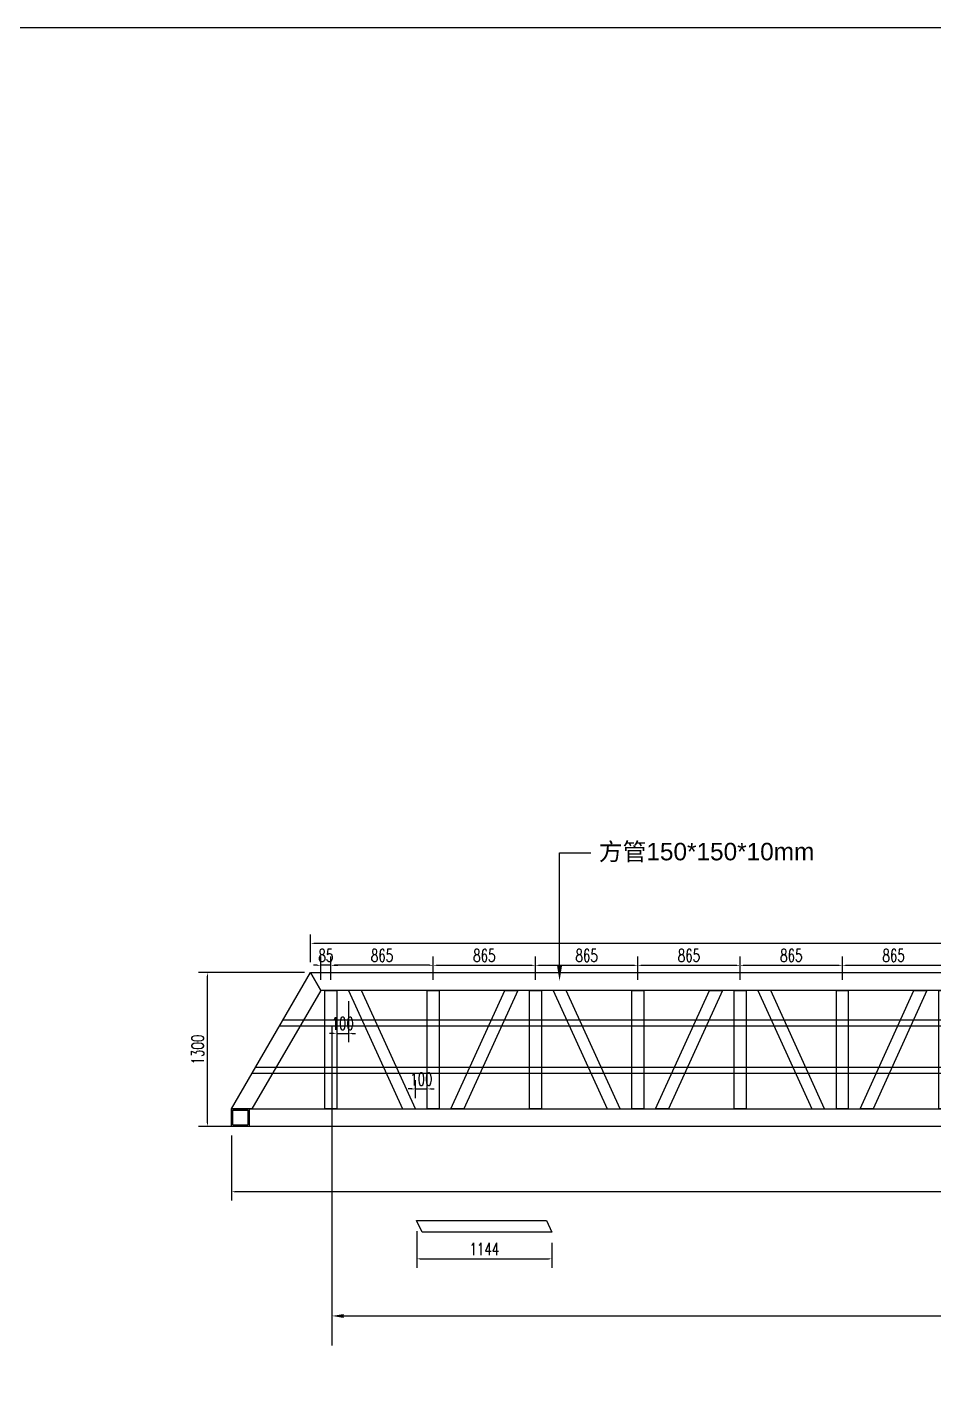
# Model space of a CAD drawing. Header units: millimetres. Extents: x -2430464 to 225692, y -180 to 1805330.
# Drawn here: x -682430 to -674769, y 488316 to 499899 of the extents above; entities that cross this region are included whole.
import ezdxf
from ezdxf import colors
from ezdxf.entities.mleader import LeaderData, LeaderLine
from ezdxf.math import Vec2, Vec3

# ---------------------------------------------------------------- set-up
doc = ezdxf.new("R2010")
doc.units = ezdxf.units.MM
doc.header["$LTSCALE"] = 1000
doc.layers.get('0').update_dxf_attribs({"linetype": 'CONTINUOUS'})
doc.layers.get('DEFPOINTS').update_dxf_attribs({"linetype": 'CONTINUOUS'})
for name, color, linetype in [('W-STEEL_FRAME钢架', 3, 'CONTINUOUS'), ('W-STEEL_KEEL钢龙骨', 5, 'CONTINUOUS'), ('方管150X150X12', 3, 'CONTINUOUS')]:
    doc.layers.add(name, color=color, linetype=linetype)
doc.layers.add('成片房屋', color=1, linetype='CONTINUOUS', lineweight=0)
doc.styles.add('M', font='arial.ttf')
doc.styles.add('STANDARD_T3', font='simplex.shx', dxfattribs={"width": 0.7, "bigfont": 'gbcbig.shx'})
doc.dimstyles.new('W&&100', dxfattribs={"dimtxt": 350, "dimasz": 100, "dimexe": 250, "dimexo": 300, "dimgap": 100, "dimtad": 1, "dimdec": 0, "dimzin": 0, "dimdsep": 46, "dimtxsty": 'STANDARD_T3', "dimcen": 0.09, "dimclrd": 1, "dimclre": 1, "dimclrt": 7, "dimazin": 2, "dimtfac": 1, "dimtdec": 0, "dimtix": 1, "dimtmove": 2, "dimatfit": 3, "dimfxl": 0, "dimtolj": 1, "dimtzin": 0, "dimarcsym": 0})
doc.dimstyles.new('W&&30', dxfattribs={"dimtxt": 105, "dimasz": 30, "dimexe": 75, "dimexo": 90, "dimgap": 30, "dimtad": 1, "dimdec": 0, "dimzin": 0, "dimdsep": 46, "dimtxsty": 'STANDARD_T3', "dimcen": 0.09, "dimclrd": 1, "dimclre": 1, "dimclrt": 7, "dimazin": 2, "dimtfac": 1, "dimtdec": 0, "dimtix": 1, "dimtmove": 2, "dimatfit": 3, "dimfxl": 0, "dimtolj": 1, "dimtzin": 0, "dimarcsym": 0})

# ---------------------------------------------------------------- blocks, each defined once
blk = doc.blocks.new('*D2890')
at = {"layer": 'DEFPOINTS', "color": 0, "transparency": 16777216}
for p in [(-680908, 491908), (-679998, 491908), (-679998, 490608)]:
    blk.add_point(p, dxfattribs=at)
at = {"layer": '成片房屋', "color": 1, "lineweight": -2, "transparency": 16777216}
for p, q in [((-680088, 491908), (-680983, 491908)), ((-680908, 490638), (-680908, 491878)), ((-680088, 490608), (-680983, 490608))]:
    blk.add_line(p, q, dxfattribs=at)
at = {"layer": '成片房屋', "color": 1, "transparency": 16777216}
for points in [[(-680913, 491878), (-680903, 491878), (-680908, 491908)], [(-680913, 490638), (-680903, 490638), (-680908, 490608)]]:
    blk.add_solid(points, dxfattribs=at)
at = {"layer": '成片房屋', "color": 7, "transparency": 16777216, "insert": (-680991, 491258), "char_height": 105, "attachment_point": 5, "rotation": 90, "style": 'STANDARD_T3'}
blk.add_mtext('\\A1;1300', dxfattribs=at)
blk = doc.blocks.new('*D2891')
at = {"layer": 'DEFPOINTS', "color": 0, "transparency": 16777216}
for p in [(-667705, 491908), (-680705, 490622), (-680705, 490056)]:
    blk.add_point(p, dxfattribs=at)
at = {"layer": '成片房屋', "color": 1, "lineweight": -2, "transparency": 16777216}
for p, q in [((-667705, 491818), (-667705, 489981)), ((-680705, 490532), (-680705, 489981)), ((-667735, 490056), (-680675, 490056))]:
    blk.add_line(p, q, dxfattribs=at)
at = {"layer": '成片房屋', "color": 1, "transparency": 16777216}
for points in [[(-680675, 490061), (-680675, 490051), (-680705, 490056)], [(-667735, 490061), (-667735, 490051), (-667705, 490056)]]:
    blk.add_solid(points, dxfattribs=at)
at = {"layer": '成片房屋', "color": 7, "transparency": 16777216, "insert": (-674205, 490139), "char_height": 105, "attachment_point": 5, "style": 'STANDARD_T3'}
blk.add_mtext('\\A1;13000', dxfattribs=at)
blk = doc.blocks.new('*D2892')
at = {"layer": 'DEFPOINTS', "color": 0, "transparency": 16777216}
for p in [(-667705, 492156), (-680036, 491908), (-667705, 491908)]:
    blk.add_point(p, dxfattribs=at)
at = {"layer": '成片房屋', "color": 1, "lineweight": -2, "transparency": 16777216}
for p, q in [((-680036, 491998), (-680036, 492231)), ((-667705, 491998), (-667705, 492231)), ((-680006, 492156), (-667735, 492156))]:
    blk.add_line(p, q, dxfattribs=at)
at = {"layer": '成片房屋', "color": 1, "transparency": 16777216}
for points in [[(-680006, 492161), (-680006, 492151), (-680036, 492156)], [(-667735, 492161), (-667735, 492151), (-667705, 492156)]]:
    blk.add_solid(points, dxfattribs=at)
at = {"layer": '成片房屋', "color": 7, "transparency": 16777216, "insert": (-673870, 492239), "char_height": 105, "attachment_point": 5, "style": 'STANDARD_T3'}
blk.add_mtext('\\A1;12331', dxfattribs=at)
blk = doc.blocks.new('*D2956')
at = {"layer": 'DEFPOINTS', "color": 0, "transparency": 16777216}
for p in [(-679865, 491970), (-679865, 491758), (-679000, 491758)]:
    blk.add_point(p, dxfattribs=at)
at = {"layer": '成片房屋', "color": 1, "lineweight": -2, "transparency": 16777216}
for p, q in [((-679865, 491848), (-679865, 492045)), ((-679030, 491970), (-679835, 491970)), ((-679000, 491848), (-679000, 492045))]:
    blk.add_line(p, q, dxfattribs=at)
at = {"layer": '成片房屋', "color": 1, "transparency": 16777216}
for points in [[(-679835, 491975), (-679835, 491965), (-679865, 491970)], [(-679030, 491975), (-679030, 491965), (-679000, 491970)]]:
    blk.add_solid(points, dxfattribs=at)
at = {"layer": '成片房屋', "color": 7, "transparency": 16777216, "insert": (-679432, 492053), "char_height": 105, "attachment_point": 5, "style": 'STANDARD_T3'}
blk.add_mtext('\\A1;865', dxfattribs=at)
blk = doc.blocks.new('*D3143')
at = {"color": 1, "lineweight": -2, "transparency": 16777216}
for p, q in [((-679855, 491458), (-679855, 488756)), ((-667755, 491458), (-667755, 488756)), ((-679755, 489006), (-667855, 489006))]:
    blk.add_line(p, q, dxfattribs=at)
at = {"color": 1, "transparency": 16777216}
for points in [[(-679755, 489022), (-679755, 488989), (-679855, 489006)], [(-667855, 489022), (-667855, 488989), (-667755, 489006)]]:
    blk.add_solid(points, dxfattribs=at)
at = {"layer": 'DEFPOINTS', "color": 0, "transparency": 16777216}
for p in [(-679855, 491758), (-667755, 491758), (-667755, 489006)]:
    blk.add_point(p, dxfattribs=at)
at = {"color": 7, "transparency": 16777216, "insert": (-673805, 489281), "char_height": 350, "attachment_point": 5, "style": 'STANDARD_T3'}
blk.add_mtext('\\A1;12100', dxfattribs=at)
blk = doc.blocks.new('*U2825')
at = {"layer": 'W-STEEL_FRAME钢架', "color": 2}
blk.add_lwpolyline([(-50, 500), (50, 500), (50, -500), (-50, -500)], close=True, dxfattribs=at)
blk = doc.blocks.new('*U2826')
at = {"color": 0, "linetype": 'ByBlock', "lineweight": -2, "transparency": 16777216}
for p in [(0, 0), (865, 0), (1730, 0), (2595, 0), (3460, 0), (4325, 0), (5190, 0), (6055, 0), (6920, 0), (7785, 0), (8650, 0), (9515, 0), (10380, 0), (11245, 0)]:
    blk.add_blockref('*U2825', p, dxfattribs=at)
blk = doc.blocks.new('*D3144')
at = {"layer": 'DEFPOINTS', "color": 0, "transparency": 16777216}
for p in [(-678135, 491970), (-679000, 491758), (-678135, 491758)]:
    blk.add_point(p, dxfattribs=at)
at = {"layer": '成片房屋', "color": 1, "lineweight": -2, "transparency": 16777216}
for p, q in [((-679000, 491848), (-679000, 492045)), ((-678970, 491970), (-678165, 491970)), ((-678135, 491848), (-678135, 492045))]:
    blk.add_line(p, q, dxfattribs=at)
at = {"layer": '成片房屋', "color": 1, "transparency": 16777216}
for points in [[(-678970, 491975), (-678970, 491965), (-679000, 491970)], [(-678165, 491975), (-678165, 491965), (-678135, 491970)]]:
    blk.add_solid(points, dxfattribs=at)
at = {"layer": '成片房屋', "color": 7, "transparency": 16777216, "insert": (-678567, 492053), "char_height": 105, "attachment_point": 5, "style": 'STANDARD_T3'}
blk.add_mtext('\\A1;865', dxfattribs=at)
blk = doc.blocks.new('*D3123')
at = {"layer": 'DEFPOINTS', "color": 0, "transparency": 16777216}
for p in [(-677270, 491970), (-678135, 491758), (-677270, 491758)]:
    blk.add_point(p, dxfattribs=at)
at = {"layer": '成片房屋', "color": 1, "lineweight": -2, "transparency": 16777216}
for p, q in [((-678135, 491848), (-678135, 492045)), ((-678105, 491970), (-677300, 491970)), ((-677270, 491848), (-677270, 492045))]:
    blk.add_line(p, q, dxfattribs=at)
at = {"layer": '成片房屋', "color": 1, "transparency": 16777216}
for points in [[(-678105, 491975), (-678105, 491965), (-678135, 491970)], [(-677300, 491975), (-677300, 491965), (-677270, 491970)]]:
    blk.add_solid(points, dxfattribs=at)
at = {"layer": '成片房屋', "color": 7, "transparency": 16777216, "insert": (-677702, 492053), "char_height": 105, "attachment_point": 5, "style": 'STANDARD_T3'}
blk.add_mtext('\\A1;865', dxfattribs=at)
blk = doc.blocks.new('*D3124')
at = {"layer": 'DEFPOINTS', "color": 0, "transparency": 16777216}
for p in [(-676405, 491970), (-677270, 491758), (-676405, 491758)]:
    blk.add_point(p, dxfattribs=at)
at = {"layer": '成片房屋', "color": 1, "lineweight": -2, "transparency": 16777216}
for p, q in [((-677270, 491848), (-677270, 492045)), ((-677240, 491970), (-676435, 491970)), ((-676405, 491848), (-676405, 492045))]:
    blk.add_line(p, q, dxfattribs=at)
at = {"layer": '成片房屋', "color": 1, "transparency": 16777216}
for points in [[(-677240, 491975), (-677240, 491965), (-677270, 491970)], [(-676435, 491975), (-676435, 491965), (-676405, 491970)]]:
    blk.add_solid(points, dxfattribs=at)
at = {"layer": '成片房屋', "color": 7, "transparency": 16777216, "insert": (-676837, 492053), "char_height": 105, "attachment_point": 5, "style": 'STANDARD_T3'}
blk.add_mtext('\\A1;865', dxfattribs=at)
blk = doc.blocks.new('*D3125')
at = {"layer": 'DEFPOINTS', "color": 0, "transparency": 16777216}
for p in [(-675540, 491970), (-676405, 491758), (-675540, 491758)]:
    blk.add_point(p, dxfattribs=at)
at = {"layer": '成片房屋', "color": 1, "lineweight": -2, "transparency": 16777216}
for p, q in [((-676405, 491848), (-676405, 492045)), ((-676375, 491970), (-675570, 491970)), ((-675540, 491848), (-675540, 492045))]:
    blk.add_line(p, q, dxfattribs=at)
at = {"layer": '成片房屋', "color": 1, "transparency": 16777216}
for points in [[(-676375, 491975), (-676375, 491965), (-676405, 491970)], [(-675570, 491975), (-675570, 491965), (-675540, 491970)]]:
    blk.add_solid(points, dxfattribs=at)
at = {"layer": '成片房屋', "color": 7, "transparency": 16777216, "insert": (-675972, 492053), "char_height": 105, "attachment_point": 5, "style": 'STANDARD_T3'}
blk.add_mtext('\\A1;865', dxfattribs=at)
blk = doc.blocks.new('*D3126')
at = {"layer": 'DEFPOINTS', "color": 0, "transparency": 16777216}
for p in [(-674675, 491970), (-675540, 491758), (-674675, 491758)]:
    blk.add_point(p, dxfattribs=at)
at = {"layer": '成片房屋', "color": 1, "lineweight": -2, "transparency": 16777216}
for p, q in [((-675540, 491848), (-675540, 492045)), ((-675510, 491970), (-674705, 491970)), ((-674675, 491848), (-674675, 492045))]:
    blk.add_line(p, q, dxfattribs=at)
at = {"layer": '成片房屋', "color": 1, "transparency": 16777216}
for points in [[(-675510, 491975), (-675510, 491965), (-675540, 491970)], [(-674705, 491975), (-674705, 491965), (-674675, 491970)]]:
    blk.add_solid(points, dxfattribs=at)
at = {"layer": '成片房屋', "color": 7, "transparency": 16777216, "insert": (-675107, 492053), "char_height": 105, "attachment_point": 5, "style": 'STANDARD_T3'}
blk.add_mtext('\\A1;865', dxfattribs=at)
blk = doc.blocks.new('*D3136')
at = {"layer": 'DEFPOINTS', "color": 0, "transparency": 16777216}
for p in [(-679950, 491970), (-679950, 491758), (-679865, 491758)]:
    blk.add_point(p, dxfattribs=at)
at = {"layer": '成片房屋', "color": 1, "lineweight": -2, "transparency": 16777216}
for p, q in [((-679980, 491970), (-680010, 491970)), ((-679950, 491848), (-679950, 492045)), ((-679865, 491970), (-679950, 491970)), ((-679865, 491848), (-679865, 492045)), ((-679835, 491970), (-679805, 491970))]:
    blk.add_line(p, q, dxfattribs=at)
at = {"layer": '成片房屋', "color": 1, "transparency": 16777216}
for points in [[(-679980, 491975), (-679980, 491965), (-679950, 491970)], [(-679835, 491975), (-679835, 491965), (-679865, 491970)]]:
    blk.add_solid(points, dxfattribs=at)
at = {"layer": '成片房屋', "color": 7, "transparency": 16777216, "insert": (-679907, 492053), "char_height": 105, "attachment_point": 5, "style": 'STANDARD_T3'}
blk.add_mtext('\\A1;85', dxfattribs=at)
blk = doc.blocks.new('*D3137')
at = {"color": 1, "lineweight": -2, "transparency": 16777216}
for p, q in [((-679815, 491668), (-679815, 491320)), ((-679715, 491668), (-679715, 491320)), ((-679845, 491395), (-679875, 491395)), ((-679815, 491395), (-679715, 491395)), ((-679685, 491395), (-679655, 491395))]:
    blk.add_line(p, q, dxfattribs=at)
at = {"color": 1, "transparency": 16777216}
for points in [[(-679845, 491400), (-679845, 491390), (-679815, 491395)], [(-679685, 491400), (-679685, 491390), (-679715, 491395)]]:
    blk.add_solid(points, dxfattribs=at)
at = {"layer": 'DEFPOINTS', "color": 0, "transparency": 16777216}
for p in [(-679815, 491758), (-679715, 491758), (-679715, 491395)]:
    blk.add_point(p, dxfattribs=at)
at = {"color": 7, "transparency": 16777216, "insert": (-679765, 491478), "char_height": 105, "attachment_point": 5, "style": 'STANDARD_T3'}
blk.add_mtext('\\A1;100', dxfattribs=at)
blk = doc.blocks.new('*D3138')
at = {"color": 1, "lineweight": -2, "transparency": 16777216}
for p, q in [((-679180, 490925), (-679210, 490925)), ((-679150, 490848), (-679150, 491000)), ((-679150, 490925), (-679050, 490925)), ((-679050, 490848), (-679050, 491000)), ((-679020, 490925), (-678990, 490925))]:
    blk.add_line(p, q, dxfattribs=at)
at = {"color": 1, "transparency": 16777216}
for points in [[(-679180, 490930), (-679180, 490920), (-679150, 490925)], [(-679020, 490930), (-679020, 490920), (-679050, 490925)]]:
    blk.add_solid(points, dxfattribs=at)
at = {"layer": 'DEFPOINTS', "color": 0, "transparency": 16777216}
for p in [(-679050, 490925), (-679150, 490758), (-679050, 490758)]:
    blk.add_point(p, dxfattribs=at)
at = {"color": 7, "transparency": 16777216, "insert": (-679100, 491008), "char_height": 105, "attachment_point": 5, "style": 'STANDARD_T3'}
blk.add_mtext('\\A1;100', dxfattribs=at)
blk = doc.blocks.new('*D3139')
at = {"color": 1, "lineweight": -2, "transparency": 16777216}
for p, q in [((-679139, 489723), (-679139, 489414)), ((-677995, 489623), (-677995, 489414)), ((-679109, 489489), (-678025, 489489))]:
    blk.add_line(p, q, dxfattribs=at)
at = {"color": 1, "transparency": 16777216}
for points in [[(-679109, 489494), (-679109, 489484), (-679139, 489489)], [(-678025, 489494), (-678025, 489484), (-677995, 489489)]]:
    blk.add_solid(points, dxfattribs=at)
at = {"layer": 'DEFPOINTS', "color": 0, "transparency": 16777216}
for p in [(-679139, 489813), (-677995, 489713), (-677995, 489489)]:
    blk.add_point(p, dxfattribs=at)
at = {"color": 7, "transparency": 16777216, "insert": (-678567, 489571), "char_height": 105, "attachment_point": 5, "style": 'STANDARD_T3'}
blk.add_mtext('\\A1;1144', dxfattribs=at)

msp = doc.modelspace()

# ---------------------------------------------------------------- linework, layer by layer
for points in [[(-731236.81, 499898.83), (-646425.27, 499898.83), (-646425.27, 468489.87), (-731236.81, 468489.87)], [(-679604.94, 491758.13), (-679714.81, 491758.13), (-679259.68, 490758.13), (-679149.81, 490758.13)], [(-678394.68, 491758.13), (-678284.81, 491758.13), (-678739.94, 490758.13), (-678849.81, 490758.13)], [(-677874.94, 491758.13), (-677984.81, 491758.13), (-677529.68, 490758.13), (-677419.81, 490758.13)], [(-676664.68, 491758.13), (-676554.81, 491758.13), (-677009.94, 490758.13), (-677119.81, 490758.13)], [(-676144.94, 491758.13), (-676254.81, 491758.13), (-675799.68, 490758.13), (-675689.81, 490758.13)], [(-674934.68, 491758.13), (-674824.81, 491758.13), (-675279.94, 490758.13), (-675389.81, 490758.13)], [(-678040.72, 489813.03), (-677995.2, 489713.03), (-679093.9, 489713.03), (-679139.42, 489813.03)]]:
    msp.add_lwpolyline(points, close=True)
at = {"layer": 'W-STEEL_KEEL钢龙骨', "color": 4}
for p, q in [((-680268.41, 491508.13), (-667704.81, 491508.13)), ((-680297.51, 491458.13), (-667704.81, 491458.13)), ((-680530.25, 491058.13), (-667704.81, 491058.13)), ((-680501.16, 491108.13), (-667704.81, 491108.13))]:
    msp.add_line(p, q, dxfattribs=at)
at = {"layer": '方管150X150X12'}
for points in [[(-680531.27, 490758.13), (-680704.81, 490758.13), (-680035.67, 491908.13), (-679949.81, 491758.13)], [(-680035.67, 491908.13), (-667704.81, 491908.13), (-667704.81, 491758.13), (-679949.81, 491758.13)], [(-680704.81, 490608.13), (-680704.81, 490758.13), (-667704.81, 490758.13), (-667704.81, 490608.13)]]:
    msp.add_lwpolyline(points, close=True, dxfattribs=at)
for points in [[(-680701.81, 490758.13), (-680557.81, 490758.13, -0.41421356), (-680554.81, 490755.13), (-680554.81, 490611.13, -0.41421356), (-680557.81, 490608.13), (-680701.81, 490608.13, -0.41421356), (-680704.81, 490611.13), (-680704.81, 490755.13, -0.41421356)], [(-680689.81, 490746.13), (-680569.81, 490746.13, -0.41421356), (-680566.81, 490743.13), (-680566.81, 490623.13, -0.41421356), (-680569.81, 490620.13), (-680689.81, 490620.13, -0.41421356), (-680692.81, 490623.13), (-680692.81, 490743.13, -0.41421356)]]:
    msp.add_lwpolyline(points, format="xyb", close=True, dxfattribs=at)

# ---------------------------------------------------------------- block references
msp.add_blockref('*U2826', (-679864.81, 491258.13))

# ---------------------------------------------------------------- dimensions: what is measured, and where the dimension line sits
for base, p1, p2, dimstyle, picture, middle in [((-679714.81, 491395.17), (-679814.81, 491758.13), (-679714.81, 491758.13), 'W&&30', '*D3137', (-679764.81, 491477.67)), ((-667754.81, 489005.72), (-679854.81, 491758.13), (-667754.81, 491758.13), 'W&&100', '*D3143', (-673804.81, 489280.72)), ((-679049.81, 490925.13), (-679149.81, 490758.13), (-679049.81, 490758.13), 'W&&30', '*D3138', (-679099.81, 491007.63)), ((-677995.2, 489488.73), (-679139.42, 489813.03), (-677995.2, 489713.03), 'W&&30', '*D3139', (-678567.31, 489571.23))]:
    dim = msp.add_linear_dim(base=base, p1=p1, p2=p2, dimstyle=dimstyle)
    dim.commit()
    dim.dimension.update_dxf_attribs({"geometry": picture, "text_midpoint": middle})
at = {"layer": '成片房屋', "color": 1}
for base, p1, p2, picture, middle in [((-667704.81, 492156.45), (-680035.67, 491908.13), (-667704.81, 491908.13), '*D2892', (-673870.24, 492238.95)), ((-679864.81, 491970.49), (-678999.81, 491758.13), (-679864.81, 491758.13), '*D2956', (-679432.31, 492052.99)), ((-680704.81, 490056.41), (-667704.81, 491908.13), (-680704.81, 490621.9), '*D2891', (-674204.81, 490138.91))]:
    dim = msp.add_linear_dim(base=base, p1=p1, p2=p2, dimstyle='W&&30', dxfattribs=at)
    dim.commit()
    dim.dimension.update_dxf_attribs({"geometry": picture, "text_midpoint": middle})
at = {"layer": '成片房屋'}
for base, p1, p2, picture, middle in [((-679949.81, 491970.49), (-679864.81, 491758.13), (-679949.81, 491758.13), '*D3136', (-679907.31, 492052.99)), ((-678134.81, 491970.49), (-678999.81, 491758.13), (-678134.81, 491758.13), '*D3144', (-678567.31, 492052.99)), ((-677269.81, 491970.49), (-678134.81, 491758.13), (-677269.81, 491758.13), '*D3123', (-677702.31, 492052.99)), ((-676404.81, 491970.49), (-677269.81, 491758.13), (-676404.81, 491758.13), '*D3124', (-676837.31, 492052.99)), ((-675539.81, 491970.49), (-676404.81, 491758.13), (-675539.81, 491758.13), '*D3125', (-675972.31, 492052.99)), ((-674674.81, 491970.49), (-675539.81, 491758.13), (-674674.81, 491758.13), '*D3126', (-675107.31, 492052.99))]:
    dim = msp.add_linear_dim(base=base, p1=p1, p2=p2, dimstyle='W&&30', dxfattribs=at)
    dim.commit()
    dim.dimension.update_dxf_attribs({"geometry": picture, "text_midpoint": middle})
at = {"layer": '成片房屋', "color": 1}
dim = msp.add_linear_dim(base=(-680908.02, 491908.13), p1=(-679998.38, 490608.13), p2=(-679998.38, 491908.13), angle=90, dimstyle='W&&30', dxfattribs=at)
dim.commit()
dim.dimension.update_dxf_attribs({"geometry": '*D2890', "text_midpoint": (-680990.52, 491258.13)})

# ---------------------------------------------------------------- leaders
at = {"color": 3}
ml = msp.add_multileader_mtext('Standard', dxfattribs=at)
ml.set_content('{\\fSimSun|b0|i0|c134|p2;方管}150*150*10mm', color=3, style='M')
ml.set_leader_properties()
ml.build(insert=Vec2(0, 0))
ml.multileader.update_dxf_attribs({"arrow_head_size": 132.71})
ctx = ml.context
ctx.base_point, ctx.char_height, ctx.arrow_head_size, ctx.landing_gap_size, ctx.plane_origin = Vec3(-677665.74, 492920.74), 147.456, 132.71, 66.36, Vec3(-678431.16, 499237.04)
notes = []
notes.append((ctx, [(0, (1, 1, 0), (-677931.16, 492920.74), (1, 0), 265.42, [(0, [(-677931.16, 491837.59)], 0, [])])]))
ctx.mtext.insert, ctx.mtext.flow_direction = Vec3(-677599.38, 493005.11), 5
for ctx, leaders in notes:
    for number, flags, end, landing, length, lines in leaders:
        leader = LeaderData()
        leader.index, (leader.has_last_leader_line, leader.has_dogleg_vector, leader.attachment_direction) = number, flags
        leader.last_leader_point, leader.dogleg_vector, leader.dogleg_length = Vec3(end), Vec3(landing), length
        for number, points, colour, breaks in lines:
            line = LeaderLine()
            line.index, line.vertices, line.color, line.breaks = number, Vec3.list(points), colors.encode_raw_color(colour), breaks
            leader.lines.append(line)
        ctx.leaders.append(leader)

doc.saveas('drawing.dxf')
